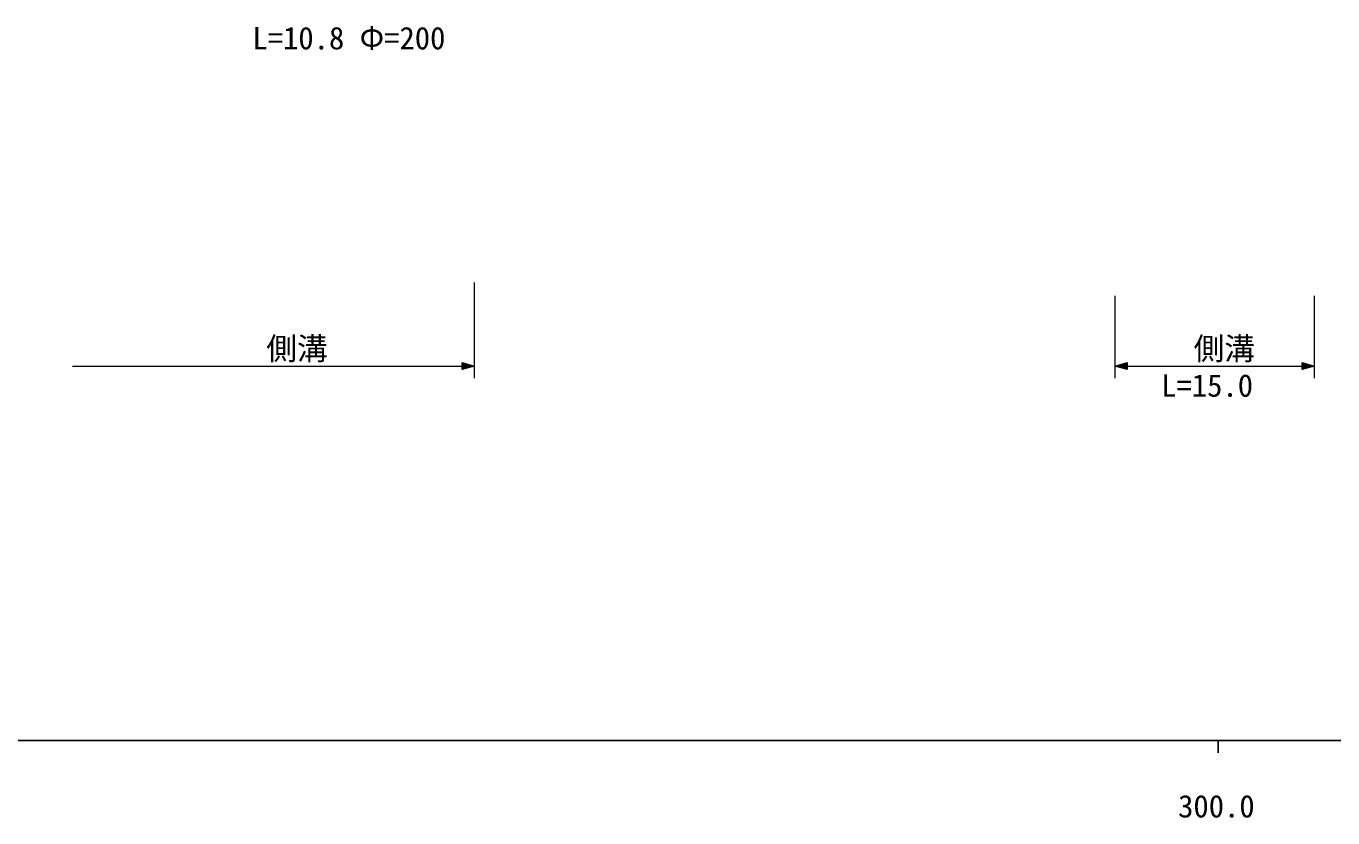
# Model space of a CAD drawing. Units: millimetres, scale not verified. Extents: x 40000 to 680000, y 20000 to 380000.
# Drawn here: x 270893 to 377332, y 198715 to 263177 of the extents above; entities that cross this region are included whole.
import ezdxf
from ezdxf.enums import TextEntityAlignment as Align

# ---------------------------------------------------------------- set-up
doc = ezdxf.new("R2010")
doc.units = ezdxf.units.MM
doc.header["$LTSCALE"] = 1000
doc.layers.add('S-STR-HTXT', color=7, linetype='Continuous', lineweight=13)
doc.layers.add('S-TTL-BAND', color=7, linetype='Continuous', lineweight=25)
doc.styles.add('ＭＳ ゴシック', font='')
doc.styles.get('ＭＳ ゴシック').set_extended_font_data('MS Gothic')

msp = doc.modelspace()

# ---------------------------------------------------------------- linework, layer by layer
at = {"layer": 'S-STR-HTXT'}
for p, q in [((307418, 234502), (307418, 242292)), ((359577, 241207), (359577, 234502)), ((375822, 234502), (375822, 241207)), ((274678, 235499), (307418, 235499)), ((306419, 235220), (306419, 235779)), ((306419, 235779), (307418, 235499)), ((307418, 235499), (306419, 235220)), ((306459, 235300), (306459, 235699)), ((306459, 235699), (307138, 235499)), ((307138, 235499), (306459, 235300)), ((306499, 235380), (306499, 235619)), ((306499, 235619), (306979, 235499)), ((306979, 235499), (306499, 235380)), ((306539, 235460), (306539, 235539)), ((306539, 235539), (306739, 235499)), ((306739, 235499), (306539, 235460)), ((359577, 235499), (360577, 235779)), ((359577, 235499), (375822, 235499)), ((360577, 235220), (359577, 235499)), ((359857, 235499), (360537, 235699)), ((360537, 235300), (359857, 235499)), ((360017, 235499), (360497, 235619)), ((360497, 235380), (360017, 235499)), ((360257, 235499), (360457, 235539)), ((360457, 235460), (360257, 235499)), ((360457, 235539), (360457, 235460)), ((360497, 235619), (360497, 235380)), ((360537, 235699), (360537, 235300)), ((360577, 235779), (360577, 235220)), ((374823, 235220), (374823, 235779)), ((374823, 235779), (375822, 235499)), ((375822, 235499), (374823, 235220)), ((374863, 235300), (374863, 235699)), ((374863, 235699), (375543, 235499)), ((375543, 235499), (374863, 235300)), ((374903, 235380), (374903, 235619)), ((374903, 235619), (375383, 235499)), ((375383, 235499), (374903, 235380)), ((374943, 235460), (374943, 235539)), ((374943, 235539), (375143, 235499)), ((375143, 235499), (374943, 235460))]:
    msp.add_line(p, q, dxfattribs=at)
at = {"layer": 'S-TTL-BAND'}
for p, q in [((40000, 205000), (579000, 205000)), ((368000, 205000), (368000, 204000))]:
    msp.add_line(p, q, dxfattribs=at)

# ---------------------------------------------------------------- texts
at = {"layer": 'S-STR-HTXT', "style": 'ＭＳ ゴシック'}
for s, p in [('L=10.8 Φ=200', (289325, 260737)), ('側溝', (290455, 235459)), ('側溝', (365986, 235459)), ('L=15.0', (363350, 232452))]:
    msp.add_text(s, height=1833, dxfattribs=at).set_placement(p, align=Align.BOTTOM_LEFT)
at = {"layer": 'S-TTL-BAND', "style": 'ＭＳ ゴシック'}
msp.add_text('300.0', height=1833, dxfattribs=at).set_placement((367844, 198195), align=Align.BOTTOM_CENTER)

doc.saveas('drawing.dxf')
